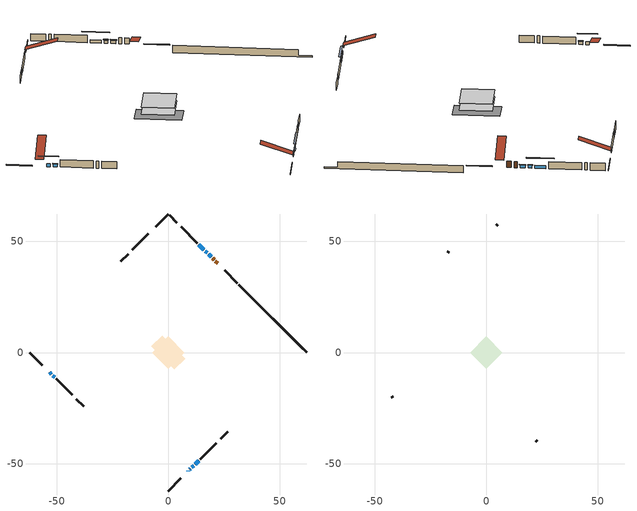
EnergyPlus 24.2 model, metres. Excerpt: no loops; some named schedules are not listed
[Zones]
conditioned space
 floor adiabatic (AdiabaticFloorConstruction): -7.27,0 0,7.27 7.27,0 0,-7.27 z1.45
 floor foundation (Slab1 construction): -7.62,2.8 -2.8,7.62 7.62,-2.8 2.8,-7.62 z-0.99
 wall outside (RimJoist1 construction): 0,-62.19 5.71,-56.48 / -62.19,0 -56.48,-5.71 / 0,62.19 -5.71,56.48 / 31.08,31.12 25.36,36.83 z1.45:1.75
 wall outside (AdiabaticWallConstruction 1): 22.18,40.01 21.21,40.98 / 20.56,41.64 19.96,42.23 z1.45:3.48
 wall outside (AdiabaticWallConstruction): 8.89,-53.3 9.04,-53.16 / 9.69,-52.5 9.92,-52.27 z1.45:2.67; -53.3,-8.89 -52.48,-9.72 / 12.02,-50.17 13.67,-48.52 z1.45:2.47; 19.31,42.89 18.14,44.06 / 16.03,46.16 13.7,48.5 z1.45:2.42; 17.48,44.71 16.69,45.5 / 10.57,-51.62 11.37,-50.83 / -51.82,-10.37 -51.03,-11.17 z1.45:2.37
 wall outside (Wall1 construction): 14.33,-47.86 21.55,-40.64 / -50.37,-11.82 -43.15,-19.04 / -8.89,53.3 -16.11,46.08 / 13.04,49.15 5.82,56.37 z1.45:3.89
 wall outside (Wall3 construction): 23.47,-38.73 26.72,-35.48 / -41.24,-20.96 -37.99,-24.21 / -18.03,44.17 -21.28,40.92 / 3.91,58.29 0.66,61.54 z1.45:3.89
 wall foundation (FoundationWall1 construction): 31.73,30.46,-0.99 31.73,30.46,1.45 59.15,3.05,1.45 59.15,3.05,-0.51 62.19,0,-0.51 62.19,0,-0.99
 window (WindowConstruction 4): 8.89,-53.3 9.04,-53.16 z1.45:2.67
 window (WindowConstruction 8): -53.3,-8.89 -52.48,-9.72 z1.45:2.46
 window (WindowConstruction 5): 9.69,-52.5 9.92,-52.28 z1.45:2.67
 window (WindowConstruction): 19.31,42.89 18.14,44.06 z1.45:2.42
 window (WindowConstruction 1): 17.48,44.71 16.69,45.5 z1.45:2.36
 window (WindowConstruction 2): 10.58,-51.62 11.37,-50.83 z1.45:2.36
 window (WindowConstruction 3): -51.82,-10.37 -51.03,-11.17 z1.45:2.36
 window (WindowConstruction 6): 16.03,46.16 13.7,48.5 z1.45:2.42
 window (WindowConstruction 7): 12.02,-50.17 13.67,-48.52 z1.45:2.46
 door (Door): 22.18,40.01 21.21,40.98 z1.45:3.48
 door (Door 1): 20.56,41.64 19.96,42.23 z1.45:3.48
 ceiling adiabatic (AdiabaticFloorConstruction): 0,-7.27 7.27,0 0,7.27 -7.27,0 z1.45
attic - vented
 floor to conditioned space (Floor1 construction Reversed): -7.27,0 0,7.27 7.27,0 0,-7.27 z3.89
 wall outside (Wall2 construction): 22.21,-39.99 22.81,-39.38 / -42.5,-19.7 -41.89,-20.3 / -16.77,45.43 -17.37,44.82 / 5.16,57.03 4.56,57.63 z1.45:3.89
 roof outside (Roof1 construction): 8.24,-53.96,3.89 1.15,-46.87,7.23 -0.72,-48.74,7.23 6.37,-55.83,3.89; -53.96,-8.24,3.89 -46.87,-1.15,7.23 -48.74,0.72,7.23 -55.83,-6.37,3.89; -8.24,53.96,3.89 -1.15,46.87,7.23 0.72,48.74,7.23 -6.37,55.83,3.89; 22.84,39.35,3.89 15.76,32.27,7.23 17.62,30.4,7.23 24.71,37.49,3.89
shading: -50.61,-11.58 -55.17,-7.03 -55.46,-7.32 -50.9,-11.87 z5.1; 18,44.2 19.45,42.75 19.74,43.04 18.29,44.49 z2.62; 16.55,45.65 17.62,44.57 17.92,44.86 16.84,45.94 z2.57; 11.51,-50.69 10.43,-51.76 10.72,-52.05 11.8,-50.98 z2.57; -50.89,-11.31 -51.96,-10.23 -52.25,-10.52 -51.18,-11.6 z2.57; 11.83,50.36 17.9,44.29 18.19,44.59 12.12,50.65 z5.06; 15.54,-46.65 10.16,-52.04 10.45,-52.33 15.83,-46.95 z5.1
[Building]
Building 1: Terrain=Suburbs
[Site:Location]
Erieau AUT_ON: Latitude {deg}=42.25; Longitude {deg}=-81.9; Time Zone {hr}=-5; Elevation {m}=178; Keep Site Location Information=Yes
[Site:GroundTemperature:Shallow]
5.2292, 3.30147, 3.1471, 4.0619, 7.73432, 11.3896, 14.5586, 16.5661, 16.7366, 15.1039, 12.0157, 8.47254
[Site:WaterMainsTemperature]
Calculation Method=Schedule; Temperature Schedule=mains temperature schedule
[Material] Roughness=Rough; Thermal Absorptance=0.9
Name | Thickness {m} | Conductivity {W/m-K} | Density {kg/m3} | Specific Heat {J/kg-K} | Solar Absorptance | Visible Absorptance
asphalt or fiberglass shingles | 0.00635 | 0.162714 | 1121.4 | 1465.45 | 0.4 | 0.4
ceiling stud and cavity | 0.1397 | 0.0798965 | 65.682 | 1177.47 | 0.7 | 0.7
concrete 4.0 in. | 0.1016 | 1.803125 | 2242.8 | 837.4 | 0.7 | 0.7
concrete 8.0 in. | 0.2032 | 1.803125 | 2242.8 | 837.4 | 0.7 | 0.7
door material | 0.04445 | 0.053851 | 512.64 | 1214.23 | 0.7 | 0.7
floor covering | 0.0127 | 0.0433444 | 54.468 | 1339.84 | 0.6 | 0.6
floor rigid ins; wall rigid ins | 0.512978 | 0.029427 | 32.04 | 1214.23 | 0.7 | 0.7
floor stud and cavity | 0.1397 | 1.75129 | 37.0049 | 1207.88 | 0.7 | 0.7
furniture material conditioned space 1 | 0.1524 | 0.115458 | 640.8 | 1214.23 | 0.6 | 0.6
gypsum board | 0.0127 | 0.160291 | 801 | 837.4 | 0.6 | 0.6
gypsum board 1 | 0.0127 | 0.160291 | 801 | 837.4 | 0.7 | 0.7
osb sheathing 0.5 in. | 0.0127 | 0.115458 | 512.64 | 1214.23 | 0.7 | 0.7
osb sheathing 0.75 in. | 0.01905 | 0.115458 | 512.64 | 1214.23 | 0.7 | 0.7
osb sheathing 2.0 in. | 0.0508 | 0.115458 | 512.64 | 1214.23 | 0.7 | 0.7
rim joist rigid ins | 0.051816 | 0.029427 | 32.04 | 1214.23 | 0.7 | 0.7
rim joist stud and cavity | 0.0508 | 0.308293 | 125.044 | 1163.47 | 0.6 | 0.6
slab rigid ins | 0.00025908 | 0.029427 | 32.04 | 1214.23 | 0.7 | 0.7
wall stud and cavity | 0.1397 | 0.0935595 | 139.0536 | 1170.24 | 0.7 | 0.7
wall stud and cavity 1 | 0.0889 | 6.1454 | 50.32683 | 1063.81 | 0.6 | 0.6
wall stud and cavity 2 | 0.1397 | 0.830587 | 139.0536 | 1170.24 | 0.7 | 0.7
wall stud and cavity 3 | 0.0889 | 0.380278 | 52.3479 | 1209.89 | 0.7 | 0.7
wall stud and cavity 4 | 0.0889 | 0.391764 | 83.0341 | 1211.67 | 0.7 | 0.7
wood siding | 0.0254 | 0.102417 | 544.68 | 1172.36 | 0.4 | 0.4
wood siding 1 | 0.00254 | 0.102417 | 544.68 | 1172.36 | 0.4 | 0.4
wood siding 2; wood siding 3; wood siding 4 | 0.0254 | 0.102417 | 544.68 | 1172.36 | 0.7 | 0.7
[WindowMaterial:SimpleGlazingSystem]
Name | U-Factor {W/m2-K} | Solar Heat Gain Coefficient
WindowMaterial | 2.97073 | 0.57
WindowMaterial 1 | 3.0048 | 0.53
WindowMaterial 2 | 6.93965 | 0.69
WindowMaterial 3 | 3.05817 | 0.41
WindowMaterial 4 | 2.99571 | 0.55
[Construction]
AdiabaticFloorConstruction: floor stud and cavity, floor rigid ins, osb sheathing 0.75 in., floor covering
AdiabaticWallConstruction: wood siding 3, wall rigid ins, wall stud and cavity 3, gypsum board
AdiabaticWallConstruction 1: wood siding 4, wall rigid ins, wall stud and cavity 3, gypsum board
Door; Door 1: door material
Floor1 construction Reversed: gypsum board, ceiling stud and cavity
FoundationWall1 construction: concrete 8.0 in., gypsum board 1
furniture construction conditioned space 1: furniture material conditioned space 1
PartitionWallConstruction: gypsum board, wall stud and cavity 4, gypsum board
RimJoist1 construction: wood siding 2, rim joist rigid ins, osb sheathing 2.0 in., rim joist stud and cavity
Roof1 construction: asphalt or fiberglass shingles
Slab1 construction: slab rigid ins, concrete 4.0 in.
Wall1 construction: wood siding, osb sheathing 0.5 in., wall stud and cavity, gypsum board
Wall2 construction: wood siding 1, wall stud and cavity 1
Wall3 construction: wood siding, osb sheathing 0.5 in., wall stud and cavity 2, gypsum board
WindowConstruction; WindowConstruction 6: WindowMaterial
WindowConstruction 1; WindowConstruction 2; WindowConstruction 3: WindowMaterial 1
WindowConstruction 4: WindowMaterial 2
WindowConstruction 5: WindowMaterial 3
WindowConstruction 7; WindowConstruction 8: WindowMaterial 4
[Zone] Multiplier=1; Part of Total Floor Area=Yes
Name | Volume {m3}
attic - vented | 57.3721
conditioned space | 525.6
[Space]
Name | Zone | Volume {m3}
attic - vented 1 | attic - vented | 57.3721
conditioned space 1 | conditioned space | 525.6
[ZoneInfiltration:EffectiveLeakageArea]
infil attic - vented 1: Zone or Space=attic - vented 1; Schedule=Always On Discrete; Effective Air Leakage Area {cm2}=5079.36; Stack Coefficient=0.000401807; Wind Coefficient=1.35434e-05
[ZoneMixing]
whole house fan mix: Zone or Space=attic - vented; Schedule=Always On Continuous; Design Flow Rate Calculation Method=Flow/Zone; Design Flow Rate {m3/s}=0; Source Zone or Space=conditioned space
[SurfaceProperty:ExposedFoundationPerimeter]
Slab1: Exposed Perimeter Calculation Method=TotalExposedPerimeter; Total Exposed Perimeter {m}=43.08
[InternalMass] Zone or ZoneList=conditioned space; Space or SpaceList=conditioned space 1
Name | Construction | Surface Area {m2}
furniture mass conditioned space 1 | furniture construction conditioned space 1 | 82.4399
partition wall mass | PartitionWallConstruction | 206.1
[Lights]
interior lighting: Zone or ZoneList or Space or SpaceList=conditioned space 1; Schedule=interior lighting schedule; Design Level Calculation Method=LightingLevel; Lighting Level {W}=343.2; Return Air Fraction=0; Fraction Radiant=0.6; Fraction Visible=0.2; Fraction Replaceable=1
[People]
occupants: Zone or ZoneList or Space or SpaceList=conditioned space 1; Number of People Schedule=occupants schedule; Number of People Calculation Method=People; Number of People=3; Fraction Radiant=0.314171; Sensible Heat Fraction=0.56303; Activity Level Schedule=occupants activity schedule; Carbon Dioxide Generation Rate {m3/s-W}=0; Enable ASHRAE 55 Comfort Warnings=No; Mean Radiant Temperature Calculation Type=EnclosureAveraged
[ElectricEquipment] Zone or ZoneList or Space or SpaceList=conditioned space 1; Design Level Calculation Method=EquipmentLevel
Name | Schedule | Design Level {W} | Fraction Latent | Fraction Radiant | Fraction Lost
clothes dryer | clothes dryer schedule | 140.772 | 0.015 | 0.081 | 0.85
clothes washer | clothes washer schedule | 32.1985 | 0.03 | 0.162 | 0.7
cooking range | cooking range schedule | 215.147 | 0.08 | 0.432 | 0.2
dishwasher | dishwasher schedule | 66.8632 | 0.3 | 0.18 | 0.4
fridge | fridge schedule | 72.9452 | 0 | 0.6 | 0
mech vent house fan | mech vent house fan schedule | 0 | 0 | 0 | 1
mech vent house fan cfis | mech vent house fan cfis schedule | 0 | 0 | 0 | 0
misc plug loads | misc plug loads schedule | 494.7 | 0.045 | 0.513 | 0.1
whole house fan | Always On Discrete | 0 | 0 | 0 | 1
[OtherEquipment] Zone or ZoneList or Space or SpaceList=conditioned space 1; Design Level Calculation Method=EquipmentLevel
Name | Fuel Type | Schedule | Design Level {W} | Fraction Latent | Fraction Radiant | Fraction Lost
clothes dryer 1 | Electricity | clothes dryer schedule | 0 | 0.015 | 0.081 | 0.85
cooking range 1 | Electricity | cooking range schedule | 0 | 0.08 | 0.432 | 0.2
general water use latent | None | general water use schedule | 62.594 | 1 | 0 | 0
general water use sensible | None | general water use schedule | -61.6891 | 0 | 0.6 | 0
mech vent house fan latent load | None | Always On Discrete | 0 | 1 | 0 | 0
mech vent house fan sensible load | None | Always On Discrete | 0 | 0 | 0 | 0
water heater energy adjustment1 | Electricity | Always On Discrete | 0.01 | 0 | 0 | 1
[ZoneInfiltration:DesignFlowRate] Zone or ZoneList or Space or SpaceList=conditioned space 1; Schedule=Always On Discrete; Design Flow Rate Calculation Method=Flow/Zone; Design Flow Rate {m3/s}=0
infil flow; natural vent flow; whole house fan flow
[ZoneControl:Thermostat]
conditioned space Thermostat: Zone or ZoneList=conditioned space; Control Type Schedule=conditioned space Thermostat Schedule; Control 1=conditioned space temperature setpoint; Temperature Difference Between Cutout And Setpoint {deltaC}=0
[ThermostatSetpoint:DualSetpoint]
conditioned space temperature setpoint: Heating Setpoint Temperature Schedule=heating setpoint; Cooling Setpoint Temperature Schedule=cooling setpoint
[Zone equipment]
conditioned space: electric baseboard
[Foundation:Kiva]
Foundation Kiva 1: Initial Indoor Air Temperature {C}=18; Wall Height Above Grade {m}=1.44999; Wall Depth Below Slab {m}=0.2032
[Foundation:Kiva:Settings]
Soil Conductivity {W/m-K}=0.849921; Soil Density {kg/m3}=1842.3; Soil Specific Heat {J/kg-K}=418.7; Ground Solar Absorptivity=0.9; Ground Thermal Absorptivity=0.9; Ground Surface Roughness {m}=0.03; Far-Field Width {m}=40; Deep-Ground Boundary Condition=ZeroFlux; Deep-Ground Depth {m}=40; Minimum Cell Dimension {m}=0.2; Maximum Cell Growth Coefficient=3; Simulation Timestep=Timestep
[Exterior:Lights]
exterior lighting: Schedule=exterior lighting schedule; Design Level {W}=75.6
[EnergyManagementSystem:Sensor] Output:Variable or Output:Meter Index Key=conditioned space
Name | Output:Variable or Output:Meter
conditioned_space_clg_unmet_s | Zone Cooling Setpoint Not Met Time
conditioned_space_htg_unmet_s | Zone Heating Setpoint Not Met Time
fridge_tin_s; tin_s; tin_s_1 | Zone Mean Air Temperature
tout_s | Zone Outdoor Air Drybulb Temperature
win_s | Zone Air Humidity Ratio
[Schedule:Constant]
Name | Hourly Value
Always On Continuous; mech vent house fan schedule; mech vent house fan cfis schedule; Always On Discrete | 1
occupants activity schedule | 117.228
fridge schedule | 0
[Schedule:Day:Interval]
interior lighting schedule day: No, 01:00, 0.108182, 04:00, 0.0901515, 05:00, 0.0991667, 06:00, 0.162273, 07:00, 0.270455, 08:00, 0.342576, 10:00, 0.369621, 11:00, 0.351591, 12:00, 0.333561, 13:00, 0.324545, 14:00, 0.31553, 15:00, 0.333561, 16:00, 0.369621, 17:00, 0.450758, 18:00, 0.585985, 19:00, 0.775303, 20:00, 0.955606, 21:00, 0.991667, 22:00, 0.712197, 23:00, 0.360606, 24:00, 0.162273
interior lighting schedule default day: No, 24:00, 0
[Schedule:Week:Daily]
interior lighting schedule Week Rule - Jan1-Jan27: interior lighting schedule day, interior lighting schedule day, interior lighting schedule day, interior lighting schedule day, interior lighting schedule day, interior lighting schedule day, interior lighting schedule day, interior lighting schedule default day, interior lighting schedule default day, interior lighting schedule default day, interior lighting schedule default day, interior lighting schedule default day
interior lighting schedule Week Rule - Jan28-Feb3: interior lighting schedule day, interior lighting schedule day, interior lighting schedule day, interior lighting schedule day, interior lighting schedule day 1, interior lighting schedule day 1, interior lighting schedule day 1, interior lighting schedule default day, interior lighting schedule default day, interior lighting schedule default day, interior lighting schedule default day, interior lighting schedule default day
interior lighting schedule Week Rule - Feb4-Feb24: interior lighting schedule day 1, interior lighting schedule day 1, interior lighting schedule day 1, interior lighting schedule day 1, interior lighting schedule day 1, interior lighting schedule day 1, interior lighting schedule day 1, interior lighting schedule default day, interior lighting schedule default day, interior lighting schedule default day, interior lighting schedule default day, interior lighting schedule default day
interior lighting schedule Week Rule - Feb25-Mar3: interior lighting schedule day 1, interior lighting schedule day 1, interior lighting schedule day 1, interior lighting schedule day 1, interior lighting schedule day 2, interior lighting schedule day 2, interior lighting schedule day 2, interior lighting schedule default day, interior lighting schedule default day, interior lighting schedule default day, interior lighting schedule default day, interior lighting schedule default day
interior lighting schedule Week Rule - Mar4-Mar31: interior lighting schedule day 2, interior lighting schedule day 2, interior lighting schedule day 2, interior lighting schedule day 2, interior lighting schedule day 2, interior lighting schedule day 2, interior lighting schedule day 2, interior lighting schedule default day, interior lighting schedule default day, interior lighting schedule default day, interior lighting schedule default day, interior lighting schedule default day
interior lighting schedule Week Rule - Apr1-Apr28: interior lighting schedule day 3, interior lighting schedule day 3, interior lighting schedule day 3, interior lighting schedule day 3, interior lighting schedule day 3, interior lighting schedule day 3, interior lighting schedule day 3, interior lighting schedule default day, interior lighting schedule default day, interior lighting schedule default day, interior lighting schedule default day, interior lighting schedule default day
interior lighting schedule Week Rule - Apr29-May5: interior lighting schedule day 3, interior lighting schedule day 3, interior lighting schedule day 4, interior lighting schedule day 4, interior lighting schedule day 4, interior lighting schedule day 4, interior lighting schedule day 4, interior lighting schedule default day, interior lighting schedule default day, interior lighting schedule default day, interior lighting schedule default day, interior lighting schedule default day
interior lighting schedule Week Rule - May6-May26: interior lighting schedule day 4, interior lighting schedule day 4, interior lighting schedule day 4, interior lighting schedule day 4, interior lighting schedule day 4, interior lighting schedule day 4, interior lighting schedule day 4, interior lighting schedule default day, interior lighting schedule default day, interior lighting schedule default day, interior lighting schedule default day, interior lighting schedule default day
interior lighting schedule Week Rule - May27-Jun2: interior lighting schedule day 4, interior lighting schedule day 4, interior lighting schedule day 4, interior lighting schedule day 4, interior lighting schedule day 4, interior lighting schedule day 5, interior lighting schedule day 5, interior lighting schedule default day, interior lighting schedule default day, interior lighting schedule default day, interior lighting schedule default day, interior lighting schedule default day
interior lighting schedule Week Rule - Jun3-Jun30: interior lighting schedule day 5, interior lighting schedule day 5, interior lighting schedule day 5, interior lighting schedule day 5, interior lighting schedule day 5, interior lighting schedule day 5, interior lighting schedule day 5, interior lighting schedule default day, interior lighting schedule default day, interior lighting schedule default day, interior lighting schedule default day, interior lighting schedule default day
interior lighting schedule Week Rule - Jul1-Jul28: interior lighting schedule day 6, interior lighting schedule day 6, interior lighting schedule day 6, interior lighting schedule day 6, interior lighting schedule day 6, interior lighting schedule day 6, interior lighting schedule day 6, interior lighting schedule default day, interior lighting schedule default day, interior lighting schedule default day, interior lighting schedule default day, interior lighting schedule default day
interior lighting schedule Week Rule - Jul29-Aug4: interior lighting schedule day 6, interior lighting schedule day 6, interior lighting schedule day 6, interior lighting schedule day 7, interior lighting schedule day 7, interior lighting schedule day 7, interior lighting schedule day 7, interior lighting schedule default day, interior lighting schedule default day, interior lighting schedule default day, interior lighting schedule default day, interior lighting schedule default day
interior lighting schedule Week Rule - Aug5-Aug25: interior lighting schedule day 7, interior lighting schedule day 7, interior lighting schedule day 7, interior lighting schedule day 7, interior lighting schedule day 7, interior lighting schedule day 7, interior lighting schedule day 7, interior lighting schedule default day, interior lighting schedule default day, interior lighting schedule default day, interior lighting schedule default day, interior lighting schedule default day
interior lighting schedule Week Rule - Aug26-Sep1: interior lighting schedule day 7, interior lighting schedule day 7, interior lighting schedule day 7, interior lighting schedule day 7, interior lighting schedule day 7, interior lighting schedule day 7, interior lighting schedule day 8, interior lighting schedule default day, interior lighting schedule default day, interior lighting schedule default day, interior lighting schedule default day, interior lighting schedule default day
interior lighting schedule Week Rule - Sep2-Sep29: interior lighting schedule day 8, interior lighting schedule day 8, interior lighting schedule day 8, interior lighting schedule day 8, interior lighting schedule day 8, interior lighting schedule day 8, interior lighting schedule day 8, interior lighting schedule default day, interior lighting schedule default day, interior lighting schedule default day, interior lighting schedule default day, interior lighting schedule default day
interior lighting schedule Week Rule - Sep30-Oct6: interior lighting schedule day 8, interior lighting schedule day 9, interior lighting schedule day 9, interior lighting schedule day 9, interior lighting schedule day 9, interior lighting schedule day 9, interior lighting schedule day 9, interior lighting schedule default day, interior lighting schedule default day, interior lighting schedule default day, interior lighting schedule default day, interior lighting schedule default day
interior lighting schedule Week Rule - Oct7-Oct27: interior lighting schedule day 9, interior lighting schedule day 9, interior lighting schedule day 9, interior lighting schedule day 9, interior lighting schedule day 9, interior lighting schedule day 9, interior lighting schedule day 9, interior lighting schedule default day, interior lighting schedule default day, interior lighting schedule default day, interior lighting schedule default day, interior lighting schedule default day
interior lighting schedule Week Rule - Oct28-Nov3: interior lighting schedule day 9, interior lighting schedule day 9, interior lighting schedule day 9, interior lighting schedule day 9, interior lighting schedule day 10, interior lighting schedule day 10, interior lighting schedule day 10, interior lighting schedule default day, interior lighting schedule default day, interior lighting schedule default day, interior lighting schedule default day, interior lighting schedule default day
interior lighting schedule Week Rule - Nov4-Nov24: interior lighting schedule day 10, interior lighting schedule day 10, interior lighting schedule day 10, interior lighting schedule day 10, interior lighting schedule day 10, interior lighting schedule day 10, interior lighting schedule day 10, interior lighting schedule default day, interior lighting schedule default day, interior lighting schedule default day, interior lighting schedule default day, interior lighting schedule default day
interior lighting schedule Week Rule - Nov25-Dec1: interior lighting schedule day 10, interior lighting schedule day 10, interior lighting schedule day 10, interior lighting schedule day 10, interior lighting schedule day 10, interior lighting schedule day 10, interior lighting schedule day 11, interior lighting schedule default day, interior lighting schedule default day, interior lighting schedule default day, interior lighting schedule default day, interior lighting schedule default day
interior lighting schedule Week Rule - Dec2-Dec31: interior lighting schedule day 11, interior lighting schedule day 11, interior lighting schedule day 11, interior lighting schedule day 11, interior lighting schedule day 11, interior lighting schedule day 11, interior lighting schedule day 11, interior lighting schedule default day, interior lighting schedule default day, interior lighting schedule default day, interior lighting schedule default day, interior lighting schedule default day
occupants schedule Week Rule - Jan1-Dec31: occupants schedule day, occupants schedule day, occupants schedule day, occupants schedule day, occupants schedule day, occupants schedule day, occupants schedule day, occupants schedule default day, occupants schedule default day, occupants schedule default day, occupants schedule default day, occupants schedule default day
clothes dryer schedule Week Rule - Jan1-Dec31: clothes dryer schedule day, clothes dryer schedule day, clothes dryer schedule day, clothes dryer schedule day, clothes dryer schedule day, clothes dryer schedule day, clothes dryer schedule day, clothes dryer schedule default day, clothes dryer schedule default day, clothes dryer schedule default day, clothes dryer schedule default day, clothes dryer schedule default day
clothes washer schedule Week Rule - Jan1-Dec31: clothes washer schedule day, clothes washer schedule day, clothes washer schedule day, clothes washer schedule day, clothes washer schedule day, clothes washer schedule day, clothes washer schedule day, clothes washer schedule default day, clothes washer schedule default day, clothes washer schedule default day, clothes washer schedule default day, clothes washer schedule default day
cooking range schedule Week Rule - Jan1-Dec31: cooking range schedule day, cooking range schedule day, cooking range schedule day, cooking range schedule day, cooking range schedule day, cooking range schedule day, cooking range schedule day, cooking range schedule default day, cooking range schedule default day, cooking range schedule default day, cooking range schedule default day, cooking range schedule default day
dishwasher schedule Week Rule - Jan1-Dec31: dishwasher schedule day, dishwasher schedule day, dishwasher schedule day, dishwasher schedule day, dishwasher schedule day, dishwasher schedule day, dishwasher schedule day, dishwasher schedule default day, dishwasher schedule default day, dishwasher schedule default day, dishwasher schedule default day, dishwasher schedule default day
misc plug loads schedule Week Rule - Jan1-Dec31: misc plug loads schedule day, misc plug loads schedule day, misc plug loads schedule day, misc plug loads schedule day, misc plug loads schedule day, misc plug loads schedule day, misc plug loads schedule day, misc plug loads schedule default day, misc plug loads schedule default day, misc plug loads schedule default day, misc plug loads schedule default day, misc plug loads schedule default day
general water use schedule Week Rule - Jan1-Dec31: general water use schedule day, general water use schedule day, general water use schedule day, general water use schedule day, general water use schedule day, general water use schedule day, general water use schedule day, general water use schedule default day, general water use schedule default day, general water use schedule default day, general water use schedule default day, general water use schedule default day
exterior lighting schedule Week Rule - Jan1-Jan27: exterior lighting schedule day, exterior lighting schedule day, exterior lighting schedule day, exterior lighting schedule day, exterior lighting schedule day, exterior lighting schedule day, exterior lighting schedule day, exterior lighting schedule default day, exterior lighting schedule default day, exterior lighting schedule default day, exterior lighting schedule default day, exterior lighting schedule default day
exterior lighting schedule Week Rule - Jan28-Feb3: exterior lighting schedule day, exterior lighting schedule day, exterior lighting schedule day, exterior lighting schedule day, exterior lighting schedule day 1, exterior lighting schedule day 1, exterior lighting schedule day 1, exterior lighting schedule default day, exterior lighting schedule default day, exterior lighting schedule default day, exterior lighting schedule default day, exterior lighting schedule default day
exterior lighting schedule Week Rule - Feb4-Feb24: exterior lighting schedule day 1, exterior lighting schedule day 1, exterior lighting schedule day 1, exterior lighting schedule day 1, exterior lighting schedule day 1, exterior lighting schedule day 1, exterior lighting schedule day 1, exterior lighting schedule default day, exterior lighting schedule default day, exterior lighting schedule default day, exterior lighting schedule default day, exterior lighting schedule default day
exterior lighting schedule Week Rule - Feb25-Mar3: exterior lighting schedule day 1, exterior lighting schedule day 1, exterior lighting schedule day 1, exterior lighting schedule day 1, exterior lighting schedule day 2, exterior lighting schedule day 2, exterior lighting schedule day 2, exterior lighting schedule default day, exterior lighting schedule default day, exterior lighting schedule default day, exterior lighting schedule default day, exterior lighting schedule default day
exterior lighting schedule Week Rule - Mar4-Mar31: exterior lighting schedule day 2, exterior lighting schedule day 2, exterior lighting schedule day 2, exterior lighting schedule day 2, exterior lighting schedule day 2, exterior lighting schedule day 2, exterior lighting schedule day 2, exterior lighting schedule default day, exterior lighting schedule default day, exterior lighting schedule default day, exterior lighting schedule default day, exterior lighting schedule default day
exterior lighting schedule Week Rule - Apr1-Apr28: exterior lighting schedule day 3, exterior lighting schedule day 3, exterior lighting schedule day 3, exterior lighting schedule day 3, exterior lighting schedule day 3, exterior lighting schedule day 3, exterior lighting schedule day 3, exterior lighting schedule default day, exterior lighting schedule default day, exterior lighting schedule default day, exterior lighting schedule default day, exterior lighting schedule default day
exterior lighting schedule Week Rule - Apr29-May5: exterior lighting schedule day 3, exterior lighting schedule day 3, exterior lighting schedule day 4, exterior lighting schedule day 4, exterior lighting schedule day 4, exterior lighting schedule day 4, exterior lighting schedule day 4, exterior lighting schedule default day, exterior lighting schedule default day, exterior lighting schedule default day, exterior lighting schedule default day, exterior lighting schedule default day
exterior lighting schedule Week Rule - May6-May26: exterior lighting schedule day 4, exterior lighting schedule day 4, exterior lighting schedule day 4, exterior lighting schedule day 4, exterior lighting schedule day 4, exterior lighting schedule day 4, exterior lighting schedule day 4, exterior lighting schedule default day, exterior lighting schedule default day, exterior lighting schedule default day, exterior lighting schedule default day, exterior lighting schedule default day
exterior lighting schedule Week Rule - May27-Jun2: exterior lighting schedule day 4, exterior lighting schedule day 4, exterior lighting schedule day 4, exterior lighting schedule day 4, exterior lighting schedule day 4, exterior lighting schedule day 5, exterior lighting schedule day 5, exterior lighting schedule default day, exterior lighting schedule default day, exterior lighting schedule default day, exterior lighting schedule default day, exterior lighting schedule default day
exterior lighting schedule Week Rule - Jun3-Jun30: exterior lighting schedule day 5, exterior lighting schedule day 5, exterior lighting schedule day 5, exterior lighting schedule day 5, exterior lighting schedule day 5, exterior lighting schedule day 5, exterior lighting schedule day 5, exterior lighting schedule default day, exterior lighting schedule default day, exterior lighting schedule default day, exterior lighting schedule default day, exterior lighting schedule default day
exterior lighting schedule Week Rule - Jul1-Jul28: exterior lighting schedule day 6, exterior lighting schedule day 6, exterior lighting schedule day 6, exterior lighting schedule day 6, exterior lighting schedule day 6, exterior lighting schedule day 6, exterior lighting schedule day 6, exterior lighting schedule default day, exterior lighting schedule default day, exterior lighting schedule default day, exterior lighting schedule default day, exterior lighting schedule default day
exterior lighting schedule Week Rule - Jul29-Aug4: exterior lighting schedule day 6, exterior lighting schedule day 6, exterior lighting schedule day 6, exterior lighting schedule day 7, exterior lighting schedule day 7, exterior lighting schedule day 7, exterior lighting schedule day 7, exterior lighting schedule default day, exterior lighting schedule default day, exterior lighting schedule default day, exterior lighting schedule default day, exterior lighting schedule default day
exterior lighting schedule Week Rule - Aug5-Aug25: exterior lighting schedule day 7, exterior lighting schedule day 7, exterior lighting schedule day 7, exterior lighting schedule day 7, exterior lighting schedule day 7, exterior lighting schedule day 7, exterior lighting schedule day 7, exterior lighting schedule default day, exterior lighting schedule default day, exterior lighting schedule default day, exterior lighting schedule default day, exterior lighting schedule default day
exterior lighting schedule Week Rule - Aug26-Sep1: exterior lighting schedule day 7, exterior lighting schedule day 7, exterior lighting schedule day 7, exterior lighting schedule day 7, exterior lighting schedule day 7, exterior lighting schedule day 7, exterior lighting schedule day 8, exterior lighting schedule default day, exterior lighting schedule default day, exterior lighting schedule default day, exterior lighting schedule default day, exterior lighting schedule default day
exterior lighting schedule Week Rule - Sep2-Sep29: exterior lighting schedule day 8, exterior lighting schedule day 8, exterior lighting schedule day 8, exterior lighting schedule day 8, exterior lighting schedule day 8, exterior lighting schedule day 8, exterior lighting schedule day 8, exterior lighting schedule default day, exterior lighting schedule default day, exterior lighting schedule default day, exterior lighting schedule default day, exterior lighting schedule default day
exterior lighting schedule Week Rule - Sep30-Oct6: exterior lighting schedule day 8, exterior lighting schedule day 9, exterior lighting schedule day 9, exterior lighting schedule day 9, exterior lighting schedule day 9, exterior lighting schedule day 9, exterior lighting schedule day 9, exterior lighting schedule default day, exterior lighting schedule default day, exterior lighting schedule default day, exterior lighting schedule default day, exterior lighting schedule default day
exterior lighting schedule Week Rule - Oct7-Oct27: exterior lighting schedule day 9, exterior lighting schedule day 9, exterior lighting schedule day 9, exterior lighting schedule day 9, exterior lighting schedule day 9, exterior lighting schedule day 9, exterior lighting schedule day 9, exterior lighting schedule default day, exterior lighting schedule default day, exterior lighting schedule default day, exterior lighting schedule default day, exterior lighting schedule default day
exterior lighting schedule Week Rule - Oct28-Nov3: exterior lighting schedule day 9, exterior lighting schedule day 9, exterior lighting schedule day 9, exterior lighting schedule day 9, exterior lighting schedule day 10, exterior lighting schedule day 10, exterior lighting schedule day 10, exterior lighting schedule default day, exterior lighting schedule default day, exterior lighting schedule default day, exterior lighting schedule default day, exterior lighting schedule default day
exterior lighting schedule Week Rule - Nov4-Nov24: exterior lighting schedule day 10, exterior lighting schedule day 10, exterior lighting schedule day 10, exterior lighting schedule day 10, exterior lighting schedule day 10, exterior lighting schedule day 10, exterior lighting schedule day 10, exterior lighting schedule default day, exterior lighting schedule default day, exterior lighting schedule default day, exterior lighting schedule default day, exterior lighting schedule default day
exterior lighting schedule Week Rule - Nov25-Dec1: exterior lighting schedule day 10, exterior lighting schedule day 10, exterior lighting schedule day 10, exterior lighting schedule day 10, exterior lighting schedule day 10, exterior lighting schedule day 10, exterior lighting schedule day 11, exterior lighting schedule default day, exterior lighting schedule default day, exterior lighting schedule default day, exterior lighting schedule default day, exterior lighting schedule default day
exterior lighting schedule Week Rule - Dec2-Dec31: exterior lighting schedule day 11, exterior lighting schedule day 11, exterior lighting schedule day 11, exterior lighting schedule day 11, exterior lighting schedule day 11, exterior lighting schedule day 11, exterior lighting schedule day 11, exterior lighting schedule default day, exterior lighting schedule default day, exterior lighting schedule default day, exterior lighting schedule default day, exterior lighting schedule default day
[Schedule:Year]
interior lighting schedule: interior lighting schedule Week Rule - Jan1-Jan27, 1, 1, 1, 27, interior lighting schedule Week Rule - Jan28-Feb3, 1, 28, 2, 3, interior lighting schedule Week Rule - Feb4-Feb24, 2, 4, 2, 24, interior lighting schedule Week Rule - Feb25-Mar3, 2, 25, 3, 3, interior lighting schedule Week Rule - Mar4-Mar31, 3, 4, 3, 31, interior lighting schedule Week Rule - Apr1-Apr28, 4, 1, 4, 28, interior lighting schedule Week Rule - Apr29-May5, 4, 29, 5, 5, interior lighting schedule Week Rule - May6-May26, 5, 6, 5, 26, interior lighting schedule Week Rule - May27-Jun2, 5, 27, 6, 2, interior lighting schedule Week Rule - Jun3-Jun30, 6, 3, 6, 30, interior lighting schedule Week Rule - Jul1-Jul28, 7, 1, 7, 28, interior lighting schedule Week Rule - Jul29-Aug4, 7, 29, 8, 4, interior lighting schedule Week Rule - Aug5-Aug25, 8, 5, 8, 25, interior lighting schedule Week Rule - Aug26-Sep1, 8, 26, 9, 1, interior lighting schedule Week Rule - Sep2-Sep29, 9, 2, 9, 29, interior lighting schedule Week Rule - Sep30-Oct6, 9, 30, 10, 6, interior lighting schedule Week Rule - Oct7-Oct27, 10, 7, 10, 27, interior lighting schedule Week Rule - Oct28-Nov3, 10, 28, 11, 3, interior lighting schedule Week Rule - Nov4-Nov24, 11, 4, 11, 24, interior lighting schedule Week Rule - Nov25-Dec1, 11, 25, 12, 1, interior lighting schedule Week Rule - Dec2-Dec31, 12, 2, 12, 31
occupants schedule: occupants schedule Week Rule - Jan1-Dec31, 1, 1, 12, 31
clothes dryer schedule: clothes dryer schedule Week Rule - Jan1-Dec31, 1, 1, 12, 31
clothes washer schedule: clothes washer schedule Week Rule - Jan1-Dec31, 1, 1, 12, 31
cooking range schedule: cooking range schedule Week Rule - Jan1-Dec31, 1, 1, 12, 31
dishwasher schedule: dishwasher schedule Week Rule - Jan1-Dec31, 1, 1, 12, 31
misc plug loads schedule: misc plug loads schedule Week Rule - Jan1-Dec31, 1, 1, 12, 31
general water use schedule: general water use schedule Week Rule - Jan1-Dec31, 1, 1, 12, 31
heating setpoint: heating setpoint Week Rule - Jan1-Dec31, 1, 1, 12, 31
cooling setpoint: cooling setpoint Week Rule - Jan1-Dec31, 1, 1, 12, 31
exterior lighting schedule: exterior lighting schedule Week Rule - Jan1-Jan27, 1, 1, 1, 27, exterior lighting schedule Week Rule - Jan28-Feb3, 1, 28, 2, 3, exterior lighting schedule Week Rule - Feb4-Feb24, 2, 4, 2, 24, exterior lighting schedule Week Rule - Feb25-Mar3, 2, 25, 3, 3, exterior lighting schedule Week Rule - Mar4-Mar31, 3, 4, 3, 31, exterior lighting schedule Week Rule - Apr1-Apr28, 4, 1, 4, 28, exterior lighting schedule Week Rule - Apr29-May5, 4, 29, 5, 5, exterior lighting schedule Week Rule - May6-May26, 5, 6, 5, 26, exterior lighting schedule Week Rule - May27-Jun2, 5, 27, 6, 2, exterior lighting schedule Week Rule - Jun3-Jun30, 6, 3, 6, 30, exterior lighting schedule Week Rule - Jul1-Jul28, 7, 1, 7, 28, exterior lighting schedule Week Rule - Jul29-Aug4, 7, 29, 8, 4, exterior lighting schedule Week Rule - Aug5-Aug25, 8, 5, 8, 25, exterior lighting schedule Week Rule - Aug26-Sep1, 8, 26, 9, 1, exterior lighting schedule Week Rule - Sep2-Sep29, 9, 2, 9, 29, exterior lighting schedule Week Rule - Sep30-Oct6, 9, 30, 10, 6, exterior lighting schedule Week Rule - Oct7-Oct27, 10, 7, 10, 27, exterior lighting schedule Week Rule - Oct28-Nov3, 10, 28, 11, 3, exterior lighting schedule Week Rule - Nov4-Nov24, 11, 4, 11, 24, exterior lighting schedule Week Rule - Nov25-Dec1, 11, 25, 12, 1, exterior lighting schedule Week Rule - Dec2-Dec31, 12, 2, 12, 31
[Schedule:Compact]
conditioned space Thermostat Schedule: Through: 12/31, For: AllDays, Until: 24:00, 4
mains temperature schedule: Through: 01/01, For: AllDays, Until: 24:00, 8.89333, Through: 01/02, For: AllDays, Until: 24:00, 8.82722, Through: 01/03, For: AllDays, Until: 24:00, 8.76167, Through: 01/04, For: AllDays, Until: 24:00, 8.69778, Through: 01/05, For: AllDays, Until: 24:00, 8.635, Through: 01/06, For: AllDays, Until: 24:00, 8.57333, Through: 01/07, For: AllDays, Until: 24:00, 8.51333, Through: 01/08, For: AllDays, Until: 24:00, 8.455, Through: 01/09, For: AllDays, Until: 24:00, 8.39778, Through: 01/10, For: AllDays, Until: 24:00, 8.34167, Through: 01/11, For: AllDays, Until: 24:00, 8.28722, Through: 01/12, For: AllDays, Until: 24:00, 8.23444, Through: 01/13, For: AllDays, Until: 24:00, 8.18278, Through: 01/14, For: AllDays, Until: 24:00, 8.13222, Through: 01/15, For: AllDays, Until: 24:00, 8.08389, Through: 01/16, For: AllDays, Until: 24:00, 8.03667, Through: 01/17, For: AllDays, Until: 24:00, 7.99111, Through: 01/18, For: AllDays, Until: 24:00, 7.94667, Through: 01/19, For: AllDays, Until: 24:00, 7.90389, Through: 01/20, For: AllDays, Until: 24:00, 7.86278, Through: 01/21, For: AllDays, Until: 24:00, 7.82333, Through: 01/22, For: AllDays, Until: 24:00, 7.78556, Through: 01/23, For: AllDays, Until: 24:00, 7.74889, Through: 01/24, For: AllDays, Until: 24:00, 7.71444, Through: 01/25, For: AllDays, Until: 24:00, 7.68111, Through: 01/26, For: AllDays, Until: 24:00, 7.64944, Through: 01/27, For: AllDays, Until: 24:00, 7.61944, Through: 01/28, For: AllDays, Until: 24:00, 7.59111, Through: 01/29, For: AllDays, Until: 24:00, 7.56444, Through: 01/30, For: AllDays, Until: 24:00, 7.53944, Through: 01/31, For: AllDays, Until: 24:00, 7.51611, Through: 02/01, For: AllDays, Until: 24:00, 7.49444, Through: 02/02, For: AllDays, Until: 24:00, 7.47389, Through: 02/03, For: AllDays, Until: 24:00, 7.45556, Through: 02/04, For: AllDays, Until: 24:00, 7.43889, Through: 02/05, For: AllDays, Until: 24:00, 7.42389, Through: 02/06, For: AllDays, Until: 24:00, 7.41056, Through: 02/07, For: AllDays, Until: 24:00, 7.39889, Through: 02/08, For: AllDays, Until: 24:00, 7.38833, Through: 02/09, For: AllDays, Until: 24:00, 7.38, Through: 02/10, For: AllDays, Until: 24:00, 7.37389, Through: 02/11, For: AllDays, Until: 24:00, 7.36889, Through: 02/12, For: AllDays, Until: 24:00, 7.36556, Through: 02/13, For: AllDays, Until: 24:00, 7.36389, Through: 02/14, For: AllDays, Until: 24:00, 7.36389, Through: 02/15, For: AllDays, Until: 24:00, 7.36611, Through: 02/16, For: AllDays, Until: 24:00, 7.36944, Through: 02/17, For: AllDays, Until: 24:00, 7.375, Through: 02/18, For: AllDays, Until: 24:00, 7.38167, Through: 02/19, For: AllDays, Until: 24:00, 7.39056, Through: 02/20, For: AllDays, Until: 24:00, 7.40056, Through: 02/21, For: AllDays, Until: 24:00, 7.41278, Through: 02/22, For: AllDays, Until: 24:00, 7.42667, Through: 02/23, For: AllDays, Until: 24:00, 7.44222, Through: 02/24, For: AllDays, Until: 24:00, 7.45889, Through: 02/25, For: AllDays, Until: 24:00, 7.47778, Through: 02/26, For: AllDays, Until: 24:00, 7.49833, Through: 02/27, For: AllDays, Until: 24:00, 7.52056, Through: 02/28, For: AllDays, Until: 24:00, 7.54444, Through: 03/01, For: AllDays, Until: 24:00, 7.56944, Through: 03/02, For: AllDays, Until: 24:00, 7.59667, Through: 03/03, For: AllDays, Until: 24:00, 7.62556, Through: 03/04, For: AllDays, Until: 24:00, 7.65556, Through: 03/05, For: AllDays, Until: 24:00, 7.68778, Through: 03/06, For: AllDays, Until: 24:00, 7.72111, Through: 03/07, For: AllDays, Until: 24:00, 7.75611, Through: 03/08, For: AllDays, Until: 24:00, 7.79278, Through: 03/09, For: AllDays, Until: 24:00, 7.83111, Through: 03/10, For: AllDays, Until: 24:00, 7.87111, Through: 03/11, For: AllDays, Until: 24:00, 7.91222, Through: 03/12, For: AllDays, Until: 24:00, 7.95556, Through: 03/13, For: AllDays, Until: 24:00, 8, Through: 03/14, For: AllDays, Until: 24:00, 8.04556, Through: 03/15, For: AllDays, Until: 24:00, 8.09333, Through: 03/16, For: AllDays, Until: 24:00, 8.14222, Through: 03/17, For: AllDays, Until: 24:00, 8.19278, Through: 03/18, For: AllDays, Until: 24:00, 8.24444, Through: 03/19, For: AllDays, Until: 24:00, 8.29778, Through: 03/20, For: AllDays, Until: 24:00, 8.35278, Through: 03/21, For: AllDays, Until: 24:00, 8.40889, Through: 03/22, For: AllDays, Until: 24:00, 8.46611, Through: 03/23, For: AllDays, Until: 24:00, 8.52556, Through: 03/24, For: AllDays, Until: 24:00, 8.58556, Through: 03/25, For: AllDays, Until: 24:00, 8.64722, Through: 03/26, For: AllDays, Until: 24:00, 8.71, Through: 03/27, For: AllDays, Until: 24:00, 8.77444, Through: 03/28, For: AllDays, Until: 24:00, 8.84, Through: 03/29, For: AllDays, Until: 24:00, 8.90667, Through: 03/30, For: AllDays, Until: 24:00, 8.975, Through: 03/31, For: AllDays, Until: 24:00, 9.04389, Through: 04/01, For: AllDays, Until: 24:00, 9.11444, Through: 04/02, For: AllDays, Until: 24:00, 9.18611, Through: 04/03, For: AllDays, Until: 24:00, 9.25889, Through: 04/04, For: AllDays, Until: 24:00, 9.33278, Through: 04/05, For: AllDays, Until: 24:00, 9.40833, Through: 04/06, For: AllDays, Until: 24:00, 9.48444, Through: 04/07, For: AllDays, Until: 24:00, 9.56167, Through: 04/08, For: AllDays, Until: 24:00, 9.64, Through: 04/09, For: AllDays, Until: 24:00, 9.71889, Through: 04/10, For: AllDays, Until: 24:00, 9.79944, Through: 04/11, For: AllDays, Until: 24:00, 9.88056, Through: 04/12, For: AllDays, Until: 24:00, 9.96333, Through: 04/13, For: AllDays, Until: 24:00, 10.0461, Through: 04/14, For: AllDays, Until: 24:00, 10.1306, Through: 04/15, For: AllDays, Until: 24:00, 10.2156, Through: 04/16, For: AllDays, Until: 24:00, 10.3011, Through: 04/17, For: AllDays, Until: 24:00, 10.3878, Through: 04/18, For: AllDays, Until: 24:00, 10.4756, Through: 04/19, For: AllDays, Until: 24:00, 10.5639, Through: 04/20, For: AllDays, Until: 24:00, 10.6528, Through: 04/21, For: AllDays, Until: 24:00, 10.7422, Through: 04/22, For: AllDays, Until: 24:00, 10.8328, Through: 04/23, For: AllDays, Until: 24:00, 10.9239, Through: 04/24, For: AllDays, Until: 24:00, 11.0156, Through: 04/25, For: AllDays, Until: 24:00, 11.1083, Through: 04/26, For: AllDays, Until: 24:00, 11.2011, Through: 04/27, For: AllDays, Until: 24:00, 11.295, Through: 04/28, For: AllDays, Until: 24:00, 11.3889, Through: 04/29, For: AllDays, Until: 24:00, 11.4833, Through: 04/30, For: AllDays, Until: 24:00, 11.5783, Through: 05/01, For: AllDays, Until: 24:00, 11.6739, Through: 05/02, For: AllDays, Until: 24:00, 11.77, Through: 05/03, For: AllDays, Until: 24:00, 11.8661, Through: 05/04, For: AllDays, Until: 24:00, 11.9633, Through: 05/05, For: AllDays, Until: 24:00, 12.06, Through: 05/06, For: AllDays, Until: 24:00, 12.1578, Through: 05/07, For: AllDays, Until: 24:00, 12.255, Through: 05/08, For: AllDays, Until: 24:00, 12.3533, Through: 05/09, For: AllDays, Until: 24:00, 12.4511, Through: 05/10, For: AllDays, Until: 24:00, 12.5494, Through: 05/11, For: AllDays, Until: 24:00, 12.6483, Through: 05/12, For: AllDays, Until: 24:00, 12.7467, Through: 05/13, For: AllDays, Until: 24:00, 12.8456, Through: 05/14, For: AllDays, Until: 24:00, 12.9444, Through: 05/15, For: AllDays, Until: 24:00, 13.0433, Through: 05/16, For: AllDays, Until: 24:00, 13.1422, Through: 05/17, For: AllDays, Until: 24:00, 13.2411, Through: 05/18, For: AllDays, Until: 24:00, 13.34, Through: 05/19, For: AllDays, Until: 24:00, 13.4383, Through: 05/20, For: AllDays, Until: 24:00, 13.5372, Through: 05/21, For: AllDays, Until: 24:00, 13.6356, Through: 05/22, For: AllDays, Until: 24:00, 13.7339, Through: 05/23, For: AllDays, Until: 24:00, 13.8322, Through: 05/24, For: AllDays, Until: 24:00, 13.9306, Through: 05/25, For: AllDays, Until: 24:00, 14.0283, Through: 05/26, For: AllDays, Until: 24:00, 14.1256, Through: 05/27, For: AllDays, Until: 24:00, 14.2228, Through: 05/28, For: AllDays, Until: 24:00, 14.3194, Through: 05/29, For: AllDays, Until: 24:00, 14.4161, Through: 05/30, For: AllDays, Until: 24:00, 14.5122, Through: 05/31, For: AllDays, Until: 24:00, 14.6078, Through: 06/01, For: AllDays, Until: 24:00, 14.7033, Through: 06/02, For: AllDays, Until: 24:00, 14.7978, Through: 06/03, For: AllDays, Until: 24:00, 14.8922, Through: 06/04, For: AllDays, Until: 24:00, 14.9861, Through: 06/05, For: AllDays, Until: 24:00, 15.0789, Through: 06/06, For: AllDays, Until: 24:00, 15.1717, Through: 06/07, For: AllDays, Until: 24:00, 15.2639, Through: 06/08, For: AllDays, Until: 24:00, 15.355, Through: 06/09, For: AllDays, Until: 24:00, 15.4456, Through: 06/10, For: AllDays, Until: 24:00, 15.5356, Through: 06/11, For: AllDays, Until: 24:00, 15.625, Through: 06/12, For: AllDays, Until: 24:00, 15.7139, Through: 06/13, For: AllDays, Until: 24:00, 15.8017, Through: 06/14, For: AllDays, Until: 24:00, 15.8883, Through: 06/15, For: AllDays, Until: 24:00, 15.9744, Through: 06/16, For: AllDays, Until: 24:00, 16.06, Through: 06/17, For: AllDays, Until: 24:00, 16.1444, Through: 06/18, For: AllDays, Until: 24:00, 16.2278, Through: 06/19, For: AllDays, Until: 24:00, 16.3106, Through: 06/20, For: AllDays, Until: 24:00, 16.3922, Through: 06/21, For: AllDays, Until: 24:00, 16.4728, Through: 06/22, For: AllDays, Until: 24:00, 16.5522, Through: 06/23, For: AllDays, Until: 24:00, 16.6311, Through: 06/24, For: AllDays, Until: 24:00, 16.7089, Through: 06/25, For: AllDays, Until: 24:00, 16.7856, Through: 06/26, For: AllDays, Until: 24:00, 16.8606, Through: 06/27, For: AllDays, Until: 24:00, 16.935, Through: 06/28, For: AllDays, Until: 24:00, 17.0083, Through: 06/29, For: AllDays, Until: 24:00, 17.0806, Through: 06/30, For: AllDays, Until: 24:00, 17.1511, Through: 07/01, For: AllDays, Until: 24:00, 17.2211, Through: 07/02, For: AllDays, Until: 24:00, 17.2894, Through: 07/03, For: AllDays, Until: 24:00, 17.3567, Through: 07/04, For: AllDays, Until: 24:00, 17.4228, Through: 07/05, For: AllDays, Until: 24:00, 17.4878, Through: 07/06, For: AllDays, Until: 24:00, 17.5511, Through: 07/07, For: AllDays, Until: 24:00, 17.6133, Through: 07/08, For: AllDays, Until: 24:00, 17.6739, Through: 07/09, For: AllDays, Until: 24:00, 17.7333, Through: 07/10, For: AllDays, Until: 24:00, 17.7911, Through: 07/11, For: AllDays, Until: 24:00, 17.8478, Through: 07/12, For: AllDays, Until: 24:00, 17.9033, Through: 07/13, For: AllDays, Until: 24:00, 17.9572, Through: 07/14, For: AllDays, Until: 24:00, 18.0094, Through: 07/15, For: AllDays, Until: 24:00, 18.0606, Through: 07/16, For: AllDays, Until: 24:00, 18.11, Through: 07/17, For: AllDays, Until: 24:00, 18.1578, Through: 07/18, For: AllDays, Until: 24:00, 18.2044, Through: 07/19, For: AllDays, Until: 24:00, 18.2494, Through: 07/20, For: AllDays, Until: 24:00, 18.2928, Through: 07/21, For: AllDays, Until: 24:00, 18.335, Through: 07/22, For: AllDays, Until: 24:00, 18.3756, Through: 07/23, For: AllDays, Until: 24:00, 18.4139, Through: 07/24, For: AllDays, Until: 24:00, 18.4517, Through: 07/25, For: AllDays, Until: 24:00, 18.4872, Through: 07/26, For: AllDays, Until: 24:00, 18.5211, Through: 07/27, For: AllDays, Until: 24:00, 18.5539, Through: 07/28, For: AllDays, Until: 24:00, 18.5844, Through: 07/29, For: AllDays, Until: 24:00, 18.6139, Through: 07/30, For: AllDays, Until: 24:00, 18.6417, Through: 07/31, For: AllDays, Until: 24:00, 18.6678, Through: 08/01, For: AllDays, Until: 24:00, 18.6917, Through: 08/02, For: AllDays, Until: 24:00, 18.7144, Through: 08/03, For: AllDays, Until: 24:00, 18.7356, Through: 08/04, For: AllDays, Until: 24:00, 18.755, Through: 08/05, For: AllDays, Until: 24:00, 18.7728, Through: 08/06, For: AllDays, Until: 24:00, 18.7889, Through: 08/07, For: AllDays, Until: 24:00, 18.8028, Through: 08/08, For: AllDays, Until: 24:00, 18.8156, Through: 08/09, For: AllDays, Until: 24:00, 18.8267, Through: 08/10, For: AllDays, Until: 24:00, 18.8361, Through: 08/11, For: AllDays, Until: 24:00, 18.8433, Through: 08/12, For: AllDays, Until: 24:00, 18.8494, Through: 08/13, For: AllDays, Until: 24:00, 18.8533, Through: 08/14, For: AllDays, Until: 24:00, 18.8561, Through: 08/15, For: AllDays, Until: 24:00, 18.8567, Through: 08/16, For: AllDays, Until: 24:00, 18.8561, Through: 08/17, For: AllDays, Until: 24:00, 18.8533, Through: 08/18, For: AllDays, Until: 24:00, 18.8489, Through: 08/19, For: AllDays, Until: 24:00, 18.8428, Through: 08/20, For: AllDays, Until: 24:00, 18.835, Through: 08/21, For: AllDays, Until: 24:00, 18.8256, Through: 08/22, For: AllDays, Until: 24:00, 18.8144, Through: 08/23, For: AllDays, Until: 24:00, 18.8017, Through: 08/24, For: AllDays, Until: 24:00, 18.7872, Through: 08/25, For: AllDays, Until: 24:00, 18.7711, Through: 08/26, For: AllDays, Until: 24:00, 18.7533, Through: 08/27, For: AllDays, Until: 24:00, 18.7339, Through: 08/28, For: AllDays, Until: 24:00, 18.7128, Through: 08/29, For: AllDays, Until: 24:00, 18.69, Through: 08/30, For: AllDays, Until: 24:00, 18.6656, Through: 08/31, For: AllDays, Until: 24:00, 18.6394, Through: 09/01, For: AllDays, Until: 24:00, 18.6117, Through: 09/02, For: AllDays, Until: 24:00, 18.5822, Through: 09/03, For: AllDays, Until: 24:00, 18.5511, Through: 09/04, For: AllDays, Until: 24:00, 18.5183, Through: 09/05, For: AllDays, Until: 24:00, 18.4839, Through: 09/06, For: AllDays, Until: 24:00, 18.4483, Through: 09/07, For: AllDays, Until: 24:00, 18.4111, Through: 09/08, For: AllDays, Until: 24:00, 18.3717, Through: 09/09, For: AllDays, Until: 24:00, 18.3311, Through: 09/10, For: AllDays, Until: 24:00, 18.2894, Through: 09/11, For: AllDays, Until: 24:00, 18.2456, Through: 09/12, For: AllDays, Until: 24:00, 18.2006, Through: 09/13, For: AllDays, Until: 24:00, 18.1539, Through: 09/14, For: AllDays, Until: 24:00, 18.1056, Through: 09/15, For: AllDays, Until: 24:00, 18.0561, Through: 09/16, For: AllDays, Until: 24:00, 18.005, Through: 09/17, For: AllDays, Until: 24:00, 17.9528, Through: 09/18, For: AllDays, Until: 24:00, 17.8983, Through: 09/19, For: AllDays, Until: 24:00, 17.8433, Through: 09/20, For: AllDays, Until: 24:00, 17.7867, Through: 09/21, For: AllDays, Until: 24:00, 17.7283, Through: 09/22, For: AllDays, Until: 24:00, 17.6689, Through: 09/23, For: AllDays, Until: 24:00, 17.6078, Through: 09/24, For: AllDays, Until: 24:00, 17.5456, Through: 09/25, For: AllDays, Until: 24:00, 17.4822, Through: 09/26, For: AllDays, Until: 24:00, 17.4172, Through: 09/27, For: AllDays, Until: 24:00, 17.3511, Through: 09/28, For: AllDays, Until: 24:00, 17.2839, Through: 09/29, For: AllDays, Until: 24:00, 17.215, Through: 09/30, For: AllDays, Until: 24:00, 17.1456, Through: 10/01, For: AllDays, Until: 24:00, 17.0744, Through: 10/02, For: AllDays, Until: 24:00, 17.0022, Through: 10/03, For: AllDays, Until: 24:00, 16.9289, Through: 10/04, For: AllDays, Until: 24:00, 16.8544, Through: 10/05, For: AllDays, Until: 24:00, 16.7789, Through: 10/06, For: AllDays, Until: 24:00, 16.7022, Through: 10/07, For: AllDays, Until: 24:00, 16.6244, Through: 10/08, For: AllDays, Until: 24:00, 16.5456, Through: 10/09, For: AllDays, Until: 24:00, 16.4661, Through: 10/10, For: AllDays, Until: 24:00, 16.385, Through: 10/11, For: AllDays, Until: 24:00, 16.3033, Through: 10/12, For: AllDays, Until: 24:00, 16.2206, Through: 10/13, For: AllDays, Until: 24:00, 16.1372, Through: 10/14, For: AllDays, Until: 24:00, 16.0528, Through: 10/15, For: AllDays, Until: 24:00, 15.9672, Through: 10/16, For: AllDays, Until: 24:00, 15.8811, Through: 10/17, For: AllDays, Until: 24:00, 15.7939, Through: 10/18, For: AllDays, Until: 24:00, 15.7061, Through: 10/19, For: AllDays, Until: 24:00, 15.6172, Through: 10/20, For: AllDays, Until: 24:00, 15.5283, Through: 10/21, For: AllDays, Until: 24:00, 15.4383, Through: 10/22, For: AllDays, Until: 24:00, 15.3472, Through: 10/23, For: AllDays, Until: 24:00, 15.2561, Through: 10/24, For: AllDays, Until: 24:00, 15.1639, Through: 10/25, For: AllDays, Until: 24:00, 15.0711, Through: 10/26, For: AllDays, Until: 24:00, 14.9778, Through: 10/27, For: AllDays, Until: 24:00, 14.8839, Through: 10/28, For: AllDays, Until: 24:00, 14.79, Through: 10/29, For: AllDays, Until: 24:00, 14.695, Through: 10/30, For: AllDays, Until: 24:00, 14.6, Through: 10/31, For: AllDays, Until: 24:00, 14.5039, Through: 11/01, For: AllDays, Until: 24:00, 14.4078, Through: 11/02, For: AllDays, Until: 24:00, 14.3111, Through: 11/03, For: AllDays, Until: 24:00, 14.2144, Through: 11/04, For: AllDays, Until: 24:00, 14.1172, Through: 11/05, For: AllDays, Until: 24:00, 14.02, Through: 11/06, For: AllDays, Until: 24:00, 13.9222, Through: 11/07, For: AllDays, Until: 24:00, 13.8239, Through: 11/08, For: AllDays, Until: 24:00, 13.7256, Through: 11/09, For: AllDays, Until: 24:00, 13.6272, Through: 11/10, For: AllDays, Until: 24:00, 13.5289, Through: 11/11, For: AllDays, Until: 24:00, 13.43, Through: 11/12, For: AllDays, Until: 24:00, 13.3311, Through: 11/13, For: AllDays, Until: 24:00, 13.2322, Through: 11/14, For: AllDays, Until: 24:00, 13.1333, Through: 11/15, For: AllDays, Until: 24:00, 13.0344, Through: 11/16, For: AllDays, Until: 24:00, 12.9356, Through: 11/17, For: AllDays, Until: 24:00, 12.8372, Through: 11/18, For: AllDays, Until: 24:00, 12.7383, Through: 11/19, For: AllDays, Until: 24:00, 12.6394, Through: 11/20, For: AllDays, Until: 24:00, 12.5411, Through: 11/21, For: AllDays, Until: 24:00, 12.4428, Through: 11/22, For: AllDays, Until: 24:00, 12.3444, Through: 11/23, For: AllDays, Until: 24:00, 12.2467, Through: 11/24, For: AllDays, Until: 24:00, 12.1494, Through: 11/25, For: AllDays, Until: 24:00, 12.0517, Through: 11/26, For: AllDays, Until: 24:00, 11.955, Through: 11/27, For: AllDays, Until: 24:00, 11.8583, Through: 11/28, For: AllDays, Until: 24:00, 11.7617, Through: 11/29, For: AllDays, Until: 24:00, 11.6661, Through: 11/30, For: AllDays, Until: 24:00, 11.5706, Through: 12/01, For: AllDays, Until: 24:00, 11.4756, Through: 12/02, For: AllDays, Until: 24:00, 11.3806, Through: 12/03, For: AllDays, Until: 24:00, 11.2867, Through: 12/04, For: AllDays, Until: 24:00, 11.1933, Through: 12/05, For: AllDays, Until: 24:00, 11.1, Through: 12/06, For: AllDays, Until: 24:00, 11.0078, Through: 12/07, For: AllDays, Until: 24:00, 10.9161, Through: 12/08, For: AllDays, Until: 24:00, 10.825, Through: 12/09, For: AllDays, Until: 24:00, 10.735, Through: 12/10, For: AllDays, Until: 24:00, 10.645, Through: 12/11, For: AllDays, Until: 24:00, 10.5561, Through: 12/12, For: AllDays, Until: 24:00, 10.4678, Through: 12/13, For: AllDays, Until: 24:00, 10.3806, Through: 12/14, For: AllDays, Until: 24:00, 10.2939, Through: 12/15, For: AllDays, Until: 24:00, 10.2083, Through: 12/16, For: AllDays, Until: 24:00, 10.1233, Through: 12/17, For: AllDays, Until: 24:00, 10.0389, Through: 12/18, For: AllDays, Until: 24:00, 9.95611, Through: 12/19, For: AllDays, Until: 24:00, 9.87389, Through: 12/20, For: AllDays, Until: 24:00, 9.79278, Through: 12/21, For: AllDays, Until: 24:00, 9.71222, Through: 12/22, For: AllDays, Until: 24:00, 9.63333, Through: 12/23, For: AllDays, Until: 24:00, 9.555, Through: 12/24, For: AllDays, Until: 24:00, 9.47778, Through: 12/25, For: AllDays, Until: 24:00, 9.40167, Through: 12/26, For: AllDays, Until: 24:00, 9.32667, Through: 12/27, For: AllDays, Until: 24:00, 9.25278, Through: 12/28, For: AllDays, Until: 24:00, 9.18, Through: 12/29, For: AllDays, Until: 24:00, 9.10833, Through: 12/30, For: AllDays, Until: 24:00, 9.03833, Through: 12/31, For: AllDays, Until: 24:00, 8.96889
